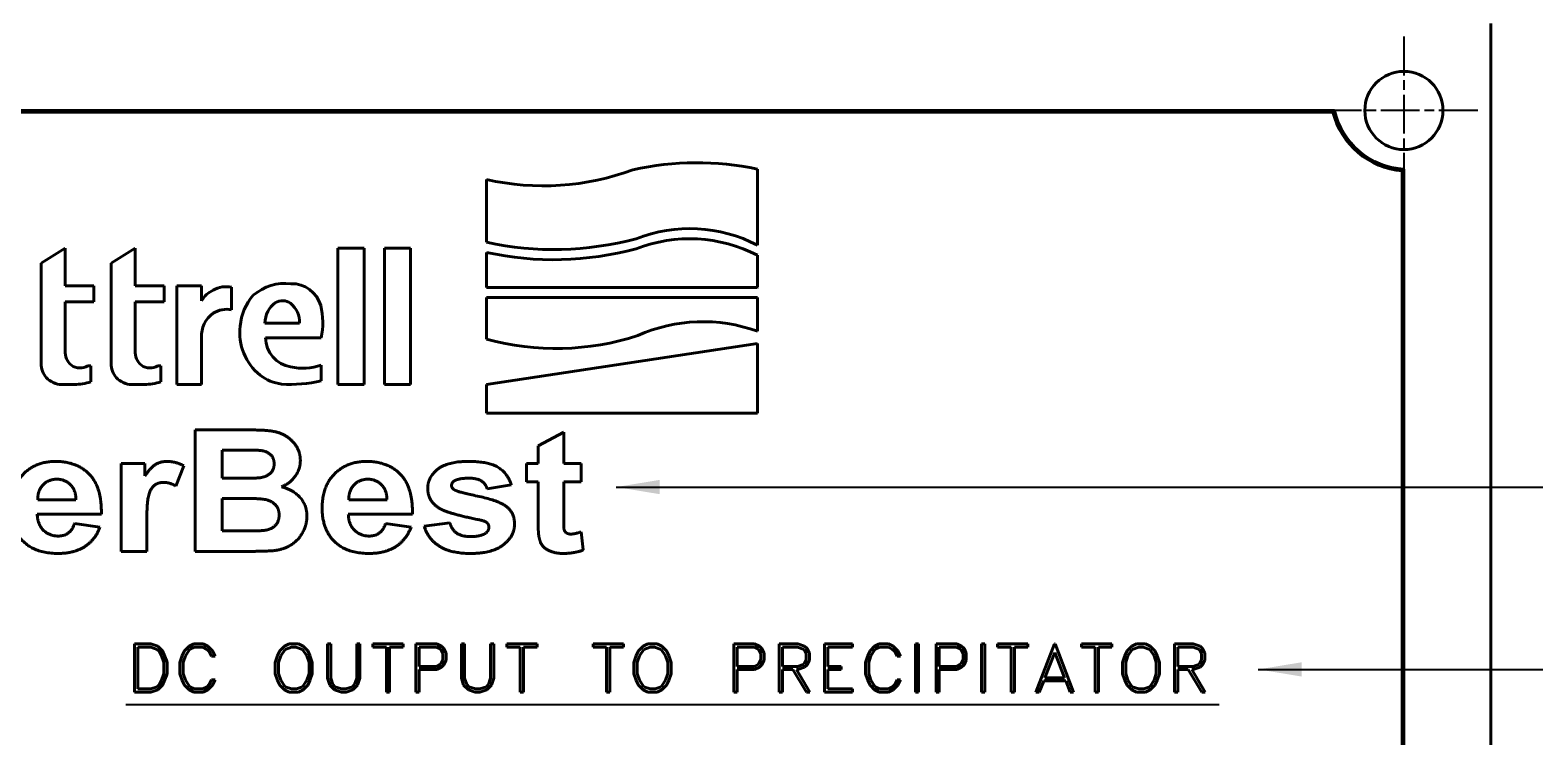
# Model space of a CAD drawing. Header units: millimetres. Extents: x 0 to 420, y 0 to 297.
# Drawn here: x 154.8 to 241.4, y 182.3 to 222.9 of the extents above; entities that cross this region are included whole.
import ezdxf

# ---------------------------------------------------------------- set-up
doc = ezdxf.new("R2010")
doc.units = ezdxf.units.MM
doc.linetypes.add('CHAIN', pattern=[0.3543, 0.2362, -0.0295, 0.0591, -0.0295])
for name, color, linetype, lineweight in [('가시적인 것(ISO)', 3, 'Continuous', 40), ('기호(ISO)', 5, 'Continuous', 25), ('스케치 형상(ISO)', 3, 'Continuous', 25), ('중심 표식(ISO)', 1, 'Continuous', 25), ('치수(ISO)', 2, 'Continuous', 25)]:
    doc.layers.add(name, color=color, linetype=linetype, lineweight=lineweight)
doc.styles.add('치수 텍스트_PSTEK_POSCO', font='isocp.shx')
doc.dimstyles.new('치수_PSTEK_POSCO', dxfattribs={"dimtxt": 3.5, "dimasz": 2.5, "dimexe": 2, "dimexo": 2.5, "dimgap": 1, "dimtad": 1, "dimrnd": 1e-08, "dimdsep": 46, "dimtxsty": '치수 텍스트_PSTEK_POSCO', "dimcen": 0.09, "dimdle": 10, "dimclrd": 7, "dimclre": 7, "dimclrt": 2, "dimadec": 1, "dimazin": 2, "dimtfac": 1, "dimtmove": 0, "dimatfit": 3, "dimfxl": 0, "dimtolj": 1, "dimlwd": -1, "dimlwe": -1, "dimarcsym": 0})
doc.dimstyles.new('치수_PSTEK_POSCO$7', dxfattribs={"dimtxt": 3.5, "dimasz": 2.5, "dimexe": 2, "dimexo": 2.5, "dimgap": 1, "dimtad": 1, "dimrnd": 1e-08, "dimdsep": 46, "dimtxsty": '치수 텍스트_PSTEK_POSCO', "dimcen": 0.09, "dimdle": 10, "dimclrd": 7, "dimclre": 7, "dimclrt": 2, "dimadec": 1, "dimazin": 2, "dimtfac": 1, "dimtmove": 0, "dimatfit": 3, "dimfxl": 0, "dimtolj": 1, "dimlwd": -1, "dimlwe": -1, "dimarcsym": 0})

# ---------------------------------------------------------------- blocks, each defined once
blk = doc.blocks.new('*D24')
at = {"layer": 'Defpoints', "color": 0, "transparency": 16777216}
for p in [(233.941, 232.543), (83.941, 222.543), (233.941, 222.543)]:
    blk.add_point(p, dxfattribs=at)
at = {"layer": '치수(ISO)', "color": 7, "transparency": 16777216}
for p, q in [((83.941, 225.043), (83.941, 234.543)), ((233.941, 225.043), (233.941, 234.543)), ((86.441, 232.543), (231.441, 232.543))]:
    blk.add_line(p, q, dxfattribs=at)
for points in [[(86.441, 232.96), (86.441, 232.127), (83.941, 232.543)], [(231.441, 232.96), (231.441, 232.127), (233.941, 232.543)]]:
    blk.add_solid(points, dxfattribs=at)
at = {"layer": '치수(ISO)', "color": 2, "transparency": 16777216, "insert": (156.139, 235.293), "char_height": 3.5, "attachment_point": 4, "style": '치수 텍스트_PSTEK_POSCO'}
blk.add_mtext('\\A1;150', dxfattribs=at)

msp = doc.modelspace()

# ---------------------------------------------------------------- linework, layer by layer
at = {"layer": '가시적인 것(ISO)'}
for p, q in [((238.941, 223.293), (238.941, 103.293)), ((229.932, 218.293), (88.22, 218.293)), ((88.299, 218.193), (229.854, 218.193)), ((196.692, 210.541), (196.692, 214.918)), ((233.941, 111.68), (233.941, 214.907)), ((181.078, 214.319), (181.078, 210.704)), ((233.841, 214.814), (233.841, 111.773)), ((156.801, 210.375), (155.415, 209.508)), ((156.801, 208.2), (156.801, 210.375)), ((160.834, 210.375), (159.448, 209.508)), ((160.834, 208.2), (160.834, 210.375)), ((174.028, 210.375), (172.525, 210.375)), ((172.525, 210.375), (172.525, 202.517)), ((174.028, 202.517), (174.028, 210.375)), ((176.704, 210.375), (175.201, 210.375)), ((175.201, 210.375), (175.201, 202.517)), ((176.704, 202.517), (176.704, 210.375)), ((181.078, 210.121), (181.078, 208.104)), ((196.692, 208.119), (196.692, 209.958)), ((155.415, 209.508), (155.415, 203.713)), ((159.448, 209.508), (159.448, 203.713)), ((158.467, 208.2), (156.801, 208.2)), ((158.467, 207.272), (158.467, 208.2)), ((162.501, 208.2), (160.834, 208.2)), ((162.501, 207.272), (162.501, 208.2)), ((164.668, 208.2), (163.233, 208.2)), ((163.233, 208.2), (163.233, 202.517)), ((164.668, 207.34), (164.668, 208.2)), ((166.395, 206.818), (166.395, 208.113)), ((181.078, 208.104), (196.677, 208.104)), ((196.677, 208.104), (196.692, 208.119)), ((156.801, 207.272), (158.467, 207.272)), ((156.801, 204.454), (156.801, 207.272)), ((160.834, 204.454), (160.834, 207.272)), ((160.834, 207.272), (162.501, 207.272)), ((181.078, 207.521), (181.078, 205.134)), ((196.692, 207.521), (181.078, 207.521)), ((196.692, 205.583), (196.692, 207.521)), ((170.311, 206.053), (168.318, 206.053)), ((164.668, 202.517), (164.668, 205.231)), ((168.353, 205.201), (171.561, 205.201)), ((196.692, 204.884), (181.078, 202.52)), ((196.692, 200.868), (196.692, 204.884)), ((171.561, 202.736), (171.561, 203.64)), ((158.276, 203.591), (158.121, 203.591)), ((158.276, 202.675), (158.276, 203.591)), ((162.309, 203.591), (162.154, 203.591)), ((162.309, 202.675), (162.309, 203.591)), ((156.611, 202.517), (157.34, 202.517)), ((160.644, 202.517), (161.373, 202.517)), ((163.233, 202.517), (164.668, 202.517)), ((172.525, 202.517), (174.028, 202.517)), ((175.201, 202.517), (176.704, 202.517)), ((181.078, 202.52), (181.078, 200.868)), ((181.078, 200.868), (196.692, 200.868)), ((164.295, 199.906), (164.295, 192.906)), ((167.368, 199.906), (164.295, 199.906)), ((185.53, 199.778), (184.057, 198.988)), ((185.53, 197.98), (185.53, 199.778)), ((165.848, 198.743), (166.739, 198.743)), ((165.848, 197.126), (165.848, 198.743)), ((184.057, 198.988), (184.057, 197.98)), ((160.032, 197.98), (160.032, 192.906)), ((161.403, 197.98), (160.032, 197.98)), ((161.403, 197.26), (161.403, 197.98)), ((163.191, 196.667), (163.644, 197.836)), ((183.38, 197.98), (183.38, 196.913)), ((184.057, 197.98), (183.38, 197.98)), ((186.538, 197.98), (185.53, 197.98)), ((186.538, 196.913), (186.538, 197.98)), ((166.867, 197.126), (165.848, 197.126)), ((181.118, 196.513), (182.51, 196.748)), ((183.38, 196.913), (184.057, 196.913)), ((184.057, 196.913), (184.057, 194.699)), ((185.53, 196.913), (186.538, 196.913)), ((185.53, 194.869), (185.53, 196.913)), ((157.429, 195.878), (155.225, 195.878)), ((165.848, 195.963), (167.102, 195.963)), ((165.848, 194.09), (165.848, 195.963)), ((175.35, 195.878), (173.147, 195.878)), ((155.198, 195.056), (158.89, 195.056)), ((173.12, 195.056), (176.812, 195.056)), ((158.81, 194.299), (157.343, 194.523)), ((161.505, 192.906), (161.505, 194.469)), ((167.288, 194.09), (165.848, 194.09)), ((176.732, 194.299), (175.265, 194.523)), ((178.973, 194.56), (177.495, 194.357)), ((186.661, 192.997), (186.538, 194.037)), ((160.032, 192.906), (161.505, 192.906)), ((164.295, 192.906), (166.91, 192.906)), ((160.801, 187.591), (161.743, 187.591)), ((160.801, 184.808), (160.801, 187.591)), ((160.99, 187.402), (161.735, 187.402)), ((160.99, 184.997), (160.99, 187.402)), ((161.735, 187.402), (162.113, 187.275)), ((161.743, 187.591), (162.144, 187.456)), ((162.113, 187.275), (162.232, 187.153)), ((162.144, 187.456), (162.416, 187.187)), ((162.416, 187.187), (162.678, 186.53)), ((163.552, 186.923), (163.682, 187.192)), ((163.682, 187.192), (163.949, 187.456)), ((163.985, 187.28), (163.734, 186.897)), ((163.949, 187.456), (164.218, 187.591)), ((164.233, 187.402), (163.985, 187.28)), ((164.218, 187.591), (164.751, 187.591)), ((164.738, 187.402), (164.233, 187.402)), ((164.984, 187.275), (164.738, 187.402)), ((164.751, 187.591), (165.023, 187.456)), ((165.108, 187.153), (164.984, 187.275)), ((165.023, 187.456), (165.289, 187.19)), ((165.289, 187.19), (165.442, 186.882)), ((169.045, 186.923), (169.172, 187.192)), ((169.172, 187.192), (169.441, 187.456)), ((169.226, 186.897), (169.478, 187.275)), ((169.441, 187.456), (169.71, 187.591)), ((169.478, 187.275), (169.853, 187.402)), ((169.71, 187.591), (170.244, 187.591)), ((169.853, 187.402), (170.104, 187.402)), ((170.104, 187.402), (170.479, 187.275)), ((170.244, 187.591), (170.516, 187.456)), ((170.479, 187.275), (170.733, 186.897)), ((170.516, 187.456), (170.782, 187.192)), ((170.782, 187.192), (170.912, 186.923)), ((171.916, 187.591), (172.105, 187.591)), ((171.916, 185.611), (171.916, 187.591)), ((172.105, 187.591), (172.105, 185.621)), ((173.604, 187.591), (173.793, 187.591)), ((173.604, 185.621), (173.604, 187.591)), ((173.793, 187.591), (173.793, 185.611)), ((174.535, 187.591), (176.277, 187.591)), ((174.535, 187.402), (174.535, 187.591)), ((175.312, 187.402), (174.535, 187.402)), ((175.312, 184.808), (175.312, 187.402)), ((176.277, 187.402), (175.501, 187.402)), ((175.501, 187.402), (175.501, 184.808)), ((176.277, 187.591), (176.277, 187.402)), ((177.018, 187.591), (178.221, 187.591)), ((177.018, 184.808), (177.018, 187.591)), ((177.207, 187.402), (178.206, 187.402)), ((177.207, 186.294), (177.207, 187.402)), ((178.206, 187.402), (178.452, 187.28)), ((178.221, 187.591), (178.493, 187.456)), ((178.452, 187.28), (178.573, 187.034)), ((178.493, 187.456), (178.63, 187.322)), ((178.63, 187.322), (178.762, 187.05)), ((179.632, 187.591), (179.821, 187.591)), ((179.632, 185.611), (179.632, 187.591)), ((179.821, 187.591), (179.821, 185.621)), ((181.32, 187.591), (181.509, 187.591)), ((181.32, 185.621), (181.32, 187.591)), ((181.509, 187.591), (181.509, 185.611)), ((182.252, 187.591), (183.994, 187.591)), ((182.252, 187.402), (182.252, 187.591)), ((183.028, 187.402), (182.252, 187.402)), ((183.028, 184.808), (183.028, 187.402)), ((183.994, 187.402), (183.217, 187.402)), ((183.217, 187.402), (183.217, 184.808)), ((183.994, 187.591), (183.994, 187.402)), ((187.224, 187.591), (188.966, 187.591)), ((187.224, 187.402), (187.224, 187.591)), ((188.001, 187.402), (187.224, 187.402)), ((188.001, 184.808), (188.001, 187.402)), ((188.966, 187.402), (188.19, 187.402)), ((188.19, 187.402), (188.19, 184.808)), ((188.966, 187.591), (188.966, 187.402)), ((189.712, 186.923), (189.839, 187.192)), ((189.839, 187.192), (190.108, 187.456)), ((189.893, 186.897), (190.144, 187.275)), ((190.108, 187.456), (190.377, 187.591)), ((190.144, 187.275), (190.519, 187.402)), ((190.377, 187.591), (190.91, 187.591)), ((190.519, 187.402), (190.77, 187.402)), ((190.77, 187.402), (191.146, 187.275)), ((190.91, 187.591), (191.182, 187.456)), ((191.146, 187.275), (191.399, 186.897)), ((191.182, 187.456), (191.449, 187.192)), ((191.449, 187.192), (191.578, 186.923)), ((195.329, 187.591), (196.532, 187.591)), ((195.329, 184.808), (195.329, 187.591)), ((195.518, 187.402), (196.517, 187.402)), ((195.518, 186.294), (195.518, 187.402)), ((196.517, 187.402), (196.763, 187.28)), ((196.532, 187.591), (196.804, 187.456)), ((196.763, 187.28), (196.884, 187.034)), ((196.804, 187.456), (196.941, 187.322)), ((196.941, 187.322), (197.073, 187.05)), ((197.943, 187.591), (199.015, 187.591)), ((197.943, 184.808), (197.943, 187.591)), ((198.132, 187.402), (199.004, 187.402)), ((198.132, 186.294), (198.132, 187.402)), ((199.004, 187.402), (199.377, 187.275)), ((199.015, 187.591), (199.413, 187.456)), ((199.377, 187.275), (199.499, 187.034)), ((199.413, 187.456), (199.556, 187.322)), ((199.556, 187.322), (199.688, 187.05)), ((200.557, 187.591), (202.173, 187.591)), ((200.557, 184.808), (200.557, 187.591)), ((200.746, 187.402), (200.746, 186.294)), ((202.173, 187.402), (200.746, 187.402)), ((202.173, 187.591), (202.173, 187.402)), ((203.05, 186.923), (203.18, 187.192)), ((203.18, 187.192), (203.446, 187.456)), ((203.482, 187.28), (203.231, 186.897)), ((203.446, 187.456), (203.715, 187.591)), ((203.731, 187.402), (203.482, 187.28)), ((203.715, 187.591), (204.249, 187.591)), ((204.236, 187.402), (203.731, 187.402)), ((204.482, 187.275), (204.236, 187.402)), ((204.249, 187.591), (204.52, 187.456)), ((204.606, 187.153), (204.482, 187.275)), ((204.52, 187.456), (204.787, 187.19)), ((204.787, 187.19), (204.94, 186.882)), ((205.791, 187.591), (205.98, 187.591)), ((205.791, 184.808), (205.791, 187.591)), ((205.98, 187.591), (205.98, 184.808)), ((206.982, 187.591), (208.186, 187.591)), ((206.982, 184.808), (206.982, 187.591)), ((207.171, 187.402), (208.17, 187.402)), ((207.171, 186.294), (207.171, 187.402)), ((208.17, 187.402), (208.416, 187.28)), ((208.186, 187.591), (208.457, 187.456)), ((208.416, 187.28), (208.538, 187.034)), ((208.457, 187.456), (208.595, 187.322)), ((208.595, 187.322), (208.727, 187.05)), ((209.596, 187.591), (209.785, 187.591)), ((209.596, 184.808), (209.596, 187.591)), ((209.785, 187.591), (209.785, 184.808)), ((210.531, 187.591), (212.273, 187.591)), ((210.531, 187.402), (210.531, 187.591)), ((211.307, 187.402), (210.531, 187.402)), ((211.307, 184.808), (211.307, 187.402)), ((212.273, 187.402), (211.496, 187.402)), ((211.496, 187.402), (211.496, 184.808)), ((212.273, 187.591), (212.273, 187.402)), ((212.739, 184.808), (213.803, 187.591)), ((213.803, 187.591), (213.842, 187.591)), ((213.842, 187.591), (214.903, 184.808)), ((215.371, 187.591), (217.113, 187.591)), ((215.371, 187.402), (215.371, 187.591)), ((216.148, 187.402), (215.371, 187.402)), ((216.148, 184.808), (216.148, 187.402)), ((217.113, 187.402), (216.337, 187.402)), ((216.337, 187.402), (216.337, 184.808)), ((217.113, 187.591), (217.113, 187.402)), ((217.859, 186.923), (217.986, 187.192)), ((217.986, 187.192), (218.255, 187.456)), ((218.04, 186.897), (218.291, 187.275)), ((218.255, 187.456), (218.524, 187.591)), ((218.291, 187.275), (218.666, 187.402)), ((218.524, 187.591), (219.057, 187.591)), ((218.666, 187.402), (218.918, 187.402)), ((218.918, 187.402), (219.293, 187.275)), ((219.057, 187.591), (219.329, 187.456)), ((219.293, 187.275), (219.547, 186.897)), ((219.329, 187.456), (219.596, 187.192)), ((219.596, 187.192), (219.725, 186.923)), ((220.729, 187.591), (221.801, 187.591)), ((220.729, 184.808), (220.729, 187.591)), ((220.918, 187.402), (221.791, 187.402)), ((220.918, 186.294), (220.918, 187.402)), ((221.791, 187.402), (222.163, 187.275)), ((221.801, 187.591), (222.2, 187.456)), ((222.163, 187.275), (222.285, 187.034)), ((222.2, 187.456), (222.342, 187.322)), ((222.342, 187.322), (222.474, 187.05)), ((162.232, 187.153), (162.362, 186.902)), ((162.362, 186.902), (162.489, 186.519)), ((162.489, 186.519), (162.489, 185.88)), ((162.678, 186.53), (162.678, 185.869)), ((163.418, 186.527), (163.552, 186.923)), ((163.418, 185.872), (163.418, 186.527)), ((163.734, 186.897), (163.607, 186.519)), ((163.607, 186.519), (163.607, 185.88)), ((165.245, 186.882), (165.108, 187.153)), ((165.442, 186.882), (165.245, 186.882)), ((168.911, 186.527), (169.045, 186.923)), ((168.911, 185.872), (168.911, 186.527)), ((169.1, 186.519), (169.226, 186.897)), ((169.1, 185.88), (169.1, 186.519)), ((170.733, 186.897), (170.857, 186.519)), ((170.857, 186.519), (170.857, 185.88)), ((170.912, 186.923), (171.046, 186.527)), ((171.046, 186.527), (171.046, 185.872)), ((178.206, 186.294), (177.207, 186.294)), ((178.452, 186.416), (178.206, 186.294)), ((178.573, 186.662), (178.452, 186.416)), ((178.63, 186.374), (178.493, 186.24)), ((178.573, 187.034), (178.573, 186.662)), ((178.762, 186.646), (178.63, 186.374)), ((178.762, 187.05), (178.762, 186.646)), ((189.577, 186.527), (189.712, 186.923)), ((189.577, 185.872), (189.577, 186.527)), ((189.766, 186.519), (189.893, 186.897)), ((189.766, 185.88), (189.766, 186.519)), ((191.399, 186.897), (191.524, 186.519)), ((191.524, 186.519), (191.524, 185.88)), ((191.578, 186.923), (191.713, 186.527)), ((191.713, 186.527), (191.713, 185.872)), ((196.517, 186.294), (195.518, 186.294)), ((196.763, 186.416), (196.517, 186.294)), ((196.884, 186.662), (196.763, 186.416)), ((196.941, 186.374), (196.804, 186.24)), ((196.884, 187.034), (196.884, 186.662)), ((197.073, 186.646), (196.941, 186.374)), ((197.073, 187.05), (197.073, 186.646)), ((199.004, 186.294), (198.132, 186.294)), ((199.377, 186.421), (199.004, 186.294)), ((199.499, 186.662), (199.377, 186.421)), ((199.556, 186.374), (199.413, 186.24)), ((199.499, 187.034), (199.499, 186.662)), ((199.688, 186.646), (199.556, 186.374)), ((199.688, 187.05), (199.688, 186.646)), ((200.746, 186.294), (201.523, 186.294)), ((201.523, 186.294), (201.523, 186.105)), ((202.916, 186.527), (203.05, 186.923)), ((202.916, 185.872), (202.916, 186.527)), ((203.231, 186.897), (203.104, 186.519)), ((203.104, 186.519), (203.104, 185.88)), ((204.743, 186.882), (204.606, 187.153)), ((204.94, 186.882), (204.743, 186.882)), ((208.17, 186.294), (207.171, 186.294)), ((208.416, 186.416), (208.17, 186.294)), ((208.538, 186.662), (208.416, 186.416)), ((208.595, 186.374), (208.457, 186.24)), ((208.538, 187.034), (208.538, 186.662)), ((208.727, 186.646), (208.595, 186.374)), ((208.727, 187.05), (208.727, 186.646)), ((213.259, 185.644), (213.821, 187.089)), ((213.821, 187.089), (214.383, 185.644)), ((217.724, 186.527), (217.859, 186.923)), ((217.724, 185.872), (217.724, 186.527)), ((217.913, 186.519), (218.04, 186.897)), ((217.913, 185.88), (217.913, 186.519)), ((219.547, 186.897), (219.671, 186.519)), ((219.671, 186.519), (219.671, 185.88)), ((219.725, 186.923), (219.86, 186.527)), ((219.86, 186.527), (219.86, 185.872)), ((221.791, 186.294), (220.918, 186.294)), ((222.163, 186.421), (221.791, 186.294)), ((222.285, 186.662), (222.163, 186.421)), ((222.342, 186.374), (222.2, 186.24)), ((222.285, 187.034), (222.285, 186.662)), ((222.474, 186.646), (222.342, 186.374)), ((222.474, 187.05), (222.474, 186.646)), ((162.362, 185.497), (162.232, 185.246)), ((162.489, 185.88), (162.362, 185.497)), ((162.678, 185.869), (162.416, 185.212)), ((163.552, 185.476), (163.418, 185.872)), ((163.682, 185.207), (163.552, 185.476)), ((163.607, 185.88), (163.734, 185.502)), ((163.734, 185.502), (163.985, 185.121)), ((165.108, 185.246), (165.245, 185.517)), ((165.245, 185.517), (165.442, 185.517)), ((165.442, 185.517), (165.289, 185.209)), ((169.045, 185.476), (168.911, 185.872)), ((169.172, 185.207), (169.045, 185.476)), ((169.226, 185.502), (169.1, 185.88)), ((169.478, 185.124), (169.226, 185.502)), ((170.733, 185.502), (170.479, 185.124)), ((170.857, 185.88), (170.733, 185.502)), ((170.912, 185.476), (170.782, 185.207)), ((171.046, 185.872), (170.912, 185.476)), ((172.048, 185.212), (171.916, 185.611)), ((172.105, 185.621), (172.232, 185.243)), ((173.477, 185.243), (173.604, 185.621)), ((173.793, 185.611), (173.658, 185.212)), ((177.207, 186.105), (177.207, 184.808)), ((178.221, 186.105), (177.207, 186.105)), ((178.493, 186.24), (178.221, 186.105)), ((179.764, 185.212), (179.632, 185.611)), ((179.821, 185.621), (179.948, 185.243)), ((181.193, 185.243), (181.32, 185.621)), ((181.509, 185.611), (181.374, 185.212)), ((189.712, 185.476), (189.577, 185.872)), ((189.839, 185.207), (189.712, 185.476)), ((189.893, 185.502), (189.766, 185.88)), ((190.144, 185.124), (189.893, 185.502)), ((191.399, 185.502), (191.146, 185.124)), ((191.524, 185.88), (191.399, 185.502)), ((191.578, 185.476), (191.449, 185.207)), ((191.713, 185.872), (191.578, 185.476)), ((195.518, 186.105), (195.518, 184.808)), ((196.532, 186.105), (195.518, 186.105)), ((196.804, 186.24), (196.532, 186.105)), ((198.132, 186.105), (198.132, 184.808)), ((198.733, 186.105), (198.132, 186.105)), ((199.512, 184.808), (198.733, 186.105)), ((198.934, 186.105), (199.711, 184.808)), ((199.015, 186.105), (198.934, 186.105)), ((199.413, 186.24), (199.015, 186.105)), ((200.746, 186.105), (200.746, 184.997)), ((201.523, 186.105), (200.746, 186.105)), ((203.05, 185.476), (202.916, 185.872)), ((203.18, 185.207), (203.05, 185.476)), ((203.104, 185.88), (203.231, 185.502)), ((203.231, 185.502), (203.482, 185.121)), ((204.606, 185.246), (204.743, 185.517)), ((204.743, 185.517), (204.94, 185.517)), ((204.94, 185.517), (204.787, 185.209)), ((207.171, 186.105), (207.171, 184.808)), ((208.186, 186.105), (207.171, 186.105)), ((208.457, 186.24), (208.186, 186.105)), ((213.189, 185.455), (212.933, 184.808)), ((214.455, 185.455), (213.189, 185.455)), ((214.383, 185.644), (213.259, 185.644)), ((214.711, 184.808), (214.455, 185.455)), ((217.859, 185.476), (217.724, 185.872)), ((217.986, 185.207), (217.859, 185.476)), ((218.04, 185.502), (217.913, 185.88)), ((218.291, 185.124), (218.04, 185.502)), ((219.547, 185.502), (219.293, 185.124)), ((219.671, 185.88), (219.547, 185.502)), ((219.725, 185.476), (219.596, 185.207)), ((219.86, 185.872), (219.725, 185.476)), ((220.918, 186.105), (220.918, 184.808)), ((221.519, 186.105), (220.918, 186.105)), ((222.298, 184.808), (221.519, 186.105)), ((221.721, 186.105), (222.497, 184.808)), ((221.801, 186.105), (221.721, 186.105)), ((222.2, 186.24), (221.801, 186.105)), ((161.743, 184.808), (160.801, 184.808)), ((161.735, 184.997), (160.99, 184.997)), ((162.113, 185.124), (161.735, 184.997)), ((162.144, 184.943), (161.743, 184.808)), ((162.232, 185.246), (162.113, 185.124)), ((162.416, 185.212), (162.144, 184.943)), ((163.949, 184.943), (163.682, 185.207)), ((164.218, 184.808), (163.949, 184.943)), ((163.985, 185.121), (164.233, 184.997)), ((164.751, 184.808), (164.218, 184.808)), ((164.233, 184.997), (164.738, 184.997)), ((164.738, 184.997), (164.984, 185.124)), ((165.023, 184.943), (164.751, 184.808)), ((164.984, 185.124), (165.108, 185.246)), ((165.289, 185.209), (165.023, 184.943)), ((169.441, 184.943), (169.172, 185.207)), ((169.71, 184.808), (169.441, 184.943)), ((169.853, 184.997), (169.478, 185.124)), ((170.244, 184.808), (169.71, 184.808)), ((170.135, 184.997), (169.853, 184.997)), ((170.479, 185.124), (170.135, 184.997)), ((170.516, 184.943), (170.244, 184.808)), ((170.782, 185.207), (170.516, 184.943)), ((172.32, 184.943), (172.048, 185.212)), ((172.232, 185.243), (172.348, 185.124)), ((172.721, 184.808), (172.32, 184.943)), ((172.348, 185.124), (172.729, 184.997)), ((172.988, 184.808), (172.721, 184.808)), ((172.729, 184.997), (172.98, 184.997)), ((172.98, 184.997), (173.358, 185.124)), ((173.389, 184.943), (172.988, 184.808)), ((173.358, 185.124), (173.477, 185.243)), ((173.658, 185.212), (173.389, 184.943)), ((175.501, 184.808), (175.312, 184.808)), ((177.207, 184.808), (177.018, 184.808)), ((180.036, 184.943), (179.764, 185.212)), ((179.948, 185.243), (180.064, 185.124)), ((180.437, 184.808), (180.036, 184.943)), ((180.064, 185.124), (180.445, 184.997)), ((180.704, 184.808), (180.437, 184.808)), ((180.445, 184.997), (180.696, 184.997)), ((180.696, 184.997), (181.074, 185.124)), ((181.105, 184.943), (180.704, 184.808)), ((181.074, 185.124), (181.193, 185.243)), ((181.374, 185.212), (181.105, 184.943)), ((183.217, 184.808), (183.028, 184.808)), ((188.19, 184.808), (188.001, 184.808)), ((190.108, 184.943), (189.839, 185.207)), ((190.377, 184.808), (190.108, 184.943)), ((190.519, 184.997), (190.144, 185.124)), ((190.91, 184.808), (190.377, 184.808)), ((190.801, 184.997), (190.519, 184.997)), ((191.146, 185.124), (190.801, 184.997)), ((191.182, 184.943), (190.91, 184.808)), ((191.449, 185.207), (191.182, 184.943)), ((195.518, 184.808), (195.329, 184.808)), ((198.132, 184.808), (197.943, 184.808)), ((199.711, 184.808), (199.512, 184.808)), ((202.173, 184.808), (200.557, 184.808)), ((200.746, 184.997), (202.173, 184.997)), ((202.173, 184.997), (202.173, 184.808)), ((203.446, 184.943), (203.18, 185.207)), ((203.715, 184.808), (203.446, 184.943)), ((203.482, 185.121), (203.731, 184.997)), ((204.249, 184.808), (203.715, 184.808)), ((203.731, 184.997), (204.236, 184.997)), ((204.236, 184.997), (204.482, 185.124)), ((204.52, 184.943), (204.249, 184.808)), ((204.482, 185.124), (204.606, 185.246)), ((204.787, 185.209), (204.52, 184.943)), ((205.98, 184.808), (205.791, 184.808)), ((207.171, 184.808), (206.982, 184.808)), ((209.785, 184.808), (209.596, 184.808)), ((211.496, 184.808), (211.307, 184.808)), ((212.933, 184.808), (212.739, 184.808)), ((214.903, 184.808), (214.711, 184.808)), ((216.337, 184.808), (216.148, 184.808)), ((218.255, 184.943), (217.986, 185.207)), ((218.524, 184.808), (218.255, 184.943)), ((218.666, 184.997), (218.291, 185.124)), ((219.057, 184.808), (218.524, 184.808)), ((218.949, 184.997), (218.666, 184.997)), ((219.293, 185.124), (218.949, 184.997)), ((219.329, 184.943), (219.057, 184.808)), ((219.596, 185.207), (219.329, 184.943)), ((220.918, 184.808), (220.729, 184.808)), ((222.497, 184.808), (222.298, 184.808))]:
    msp.add_line(p, q, dxfattribs=at)
msp.add_circle((233.941, 218.293), 2.25, dxfattribs=at)
for centre, radius, start, end in [((234.212, 219.293), 4.495, 194.16493, 265.25914), ((234.212, 219.293), 4.395, 193.15164, 266.45819), ((193.19, 198.192), 17.089, 78.17572, 102.40652), ((184.35, 228.814), 14.86, 257.28046, 290.35432), ((192.787, 202.997), 8.494, 62.63409, 111.33375), ((184.965, 228.597), 18.31, 257.74416, 284.98003), ((192.787, 202.414), 8.494, 62.63409, 111.33375), ((184.965, 228.014), 18.31, 257.74416, 284.98003), ((166.07, 206.721), 1.43, 76.85336, 121.09364), ((169.478, 205.528), 2.81, 83.11332, 130.6602), ((169.873, 206.593), 1.727, 15.90031, 91.93794), ((165.94, 206.61), 1.467, 114.49942, 150.14949), ((169.945, 205.63), 3.067, 138.56267, 175.24796), ((169.78, 206.054), 1.462, 126.1566, 180.06837), ((169.321, 206.526), 0.815, 54.7311, 119.70216), ((168.882, 206.09), 1.43, 358.49196, 50.42968), ((166.262, 205.324), 1.597, 125.62057, 183.34245), ((166.106, 205.405), 1.442, 78.4388, 122.48735), ((167.168, 206.07), 4.478, 348.81217, 12.85224), ((170.034, 205.511), 3.167, 173.22556, 230.87457), ((193.551, 196.935), 9.201, 70.03835, 114.0913), ((170.08, 205.24), 1.727, 181.29719, 260.60671), ((185.103, 219.748), 15.158, 254.60149, 288.03275), ((156.81, 203.788), 1.398, 183.10579, 218.52607), ((157.817, 204.406), 1.017, 177.28106, 229.87279), ((157.671, 204.374), 0.903, 235.6934, 299.86944), ((160.843, 203.788), 1.398, 183.10579, 218.52607), ((161.85, 204.406), 1.017, 177.28106, 229.87279), ((161.704, 204.374), 0.903, 235.6934, 299.86944), ((170.503, 206.565), 3.11, 256.89949, 289.89415), ((156.642, 203.783), 1.267, 223.08005, 268.60336), ((160.675, 203.783), 1.267, 223.08005, 268.60336), ((169.646, 205.183), 2.669, 232.90264, 262.10531), ((157.282, 205.702), 3.186, 271.04566, 288.17364), ((161.315, 205.702), 3.186, 271.04566, 288.17364), ((169.798, 209.846), 7.325, 265.93404, 283.92445)]:
    msp.add_arc(centre, radius, start, end, dxfattribs=at)
for points in [[(170.356, 198.145), (170.356, 198.599), (169.887, 199.33), (169.177, 199.767), (168.281, 199.906), (167.368, 199.906)], [(166.739, 198.743), (167.833, 198.743), (168.067, 198.722)], [(168.067, 198.722), (168.451, 198.674), (168.846, 198.273), (168.846, 197.948)], [(156.244, 198.092), (155.134, 198.092), (153.688, 196.667), (153.688, 195.403)], [(158.89, 195.056), (158.922, 196.598), (157.487, 198.092), (156.244, 198.092)], [(162.673, 198.092), (162.316, 198.092), (161.756, 197.772), (161.403, 197.26)], [(163.644, 197.836), (163.175, 198.092), (162.673, 198.092)], [(168.846, 197.948), (168.846, 197.606), (168.393, 197.196), (167.993, 197.148)], [(169.278, 196.63), (169.775, 196.838), (170.356, 197.655), (170.356, 198.145)], [(174.166, 198.092), (173.056, 198.092), (171.61, 196.667), (171.61, 195.403)], [(176.812, 195.056), (176.844, 196.598), (175.409, 198.092), (174.166, 198.092)], [(180.045, 198.092), (178.839, 198.092), (177.698, 197.196), (177.698, 196.534)], [(182.51, 196.748), (182.302, 197.414), (181.187, 198.092), (180.045, 198.092)], [(155.225, 195.878), (155.22, 196.427), (155.535, 196.748)], [(155.535, 196.748), (155.849, 197.068), (156.329, 197.068)], [(156.329, 197.068), (156.783, 197.068), (157.413, 196.459), (157.429, 195.878)], [(161.505, 194.469), (161.505, 195.766), (161.75, 196.577), (162.182, 196.886), (162.492, 196.886)], [(162.492, 196.886), (162.817, 196.886), (163.191, 196.667)], [(167.993, 197.148), (167.774, 197.126), (166.867, 197.126)], [(173.147, 195.878), (173.141, 196.427), (173.456, 196.748)], [(173.456, 196.748), (173.771, 197.068), (174.251, 197.068)], [(174.251, 197.068), (174.704, 197.068), (175.334, 196.459), (175.35, 195.878)], [(179.069, 196.705), (179.069, 196.876), (179.234, 196.977)], [(179.218, 196.465), (179.069, 196.566), (179.069, 196.705)], [(179.234, 196.977), (179.49, 197.126), (180.072, 197.126)], [(180.072, 197.126), (180.531, 197.126), (181.027, 196.812), (181.118, 196.513)], [(167.102, 195.963), (168.163, 195.963), (168.798, 195.76), (169.134, 195.323), (169.134, 195.008)], [(170.735, 194.939), (170.735, 195.547), (169.983, 196.443), (169.278, 196.63)], [(177.698, 196.534), (177.698, 195.808), (178.359, 195.398)], [(182.238, 195.488), (181.769, 195.846), (179.416, 196.331), (179.218, 196.465)], [(156.404, 193.797), (155.897, 193.797), (155.214, 194.459), (155.198, 195.056)], [(169.134, 195.008), (169.134, 194.635), (168.697, 194.192), (168.35, 194.133)], [(171.61, 195.403), (171.61, 194.352), (172.16, 193.658)], [(174.326, 193.797), (173.819, 193.797), (173.136, 194.459), (173.12, 195.056)], [(178.359, 195.398), (178.834, 195.099), (180.621, 194.741)], [(182.697, 194.491), (182.697, 195.131), (182.238, 195.488)], [(156.388, 192.794), (157.306, 192.794), (158.528, 193.562), (158.81, 194.299)], [(157.343, 194.523), (157.22, 194.139), (156.751, 193.797), (156.404, 193.797)], [(168.35, 194.133), (168.126, 194.09), (167.288, 194.09)], [(168.782, 192.954), (169.401, 193.018), (170.249, 193.557), (170.735, 194.459), (170.735, 194.939)], [(174.31, 192.794), (175.227, 192.794), (176.449, 193.562), (176.732, 194.299)], [(175.265, 194.523), (175.142, 194.139), (174.672, 193.797), (174.326, 193.797)], [(177.495, 194.357), (177.698, 193.637), (179.026, 192.794), (180.163, 192.794)], [(180.163, 193.765), (179.645, 193.765), (179.069, 194.171), (178.973, 194.56)], [(180.163, 192.794), (181.416, 192.794), (182.697, 193.797), (182.697, 194.491)], [(180.621, 194.741), (181.006, 194.661), (181.112, 194.565)], [(181.219, 194.315), (181.219, 194.09), (181.027, 193.957)], [(181.112, 194.565), (181.219, 194.464), (181.219, 194.315)], [(184.057, 194.699), (184.057, 193.989), (184.105, 193.754)], [(185.941, 193.909), (185.791, 193.909), (185.589, 194.042), (185.53, 194.251), (185.53, 194.869)], [(154.238, 193.658), (154.937, 192.794), (156.388, 192.794)], [(172.16, 193.658), (172.858, 192.794), (174.31, 192.794)], [(181.027, 193.957), (180.739, 193.765), (180.163, 193.765)], [(184.105, 193.754), (184.164, 193.424), (184.463, 193.039), (185.098, 192.794), (185.498, 192.794)], [(186.538, 194.037), (186.144, 193.909), (185.941, 193.909)], [(166.91, 192.906), (168.398, 192.917), (168.782, 192.954)], [(185.498, 192.794), (186.149, 192.794), (186.661, 192.997)]]:
    msp.add_open_spline(points, degree=2, dxfattribs=at)
at = {"layer": '스케치 형상(ISO)'}
msp.add_line((160.302, 184.109), (223.302, 184.109), dxfattribs=at)
at = {"layer": '중심 표식(ISO)', "linetype": 'CHAIN', "ltscale": 9.445163}
for p, q in [((233.941, 222.543), (233.941, 214.043)), ((238.191, 218.293), (229.691, 218.293))]:
    msp.add_line(p, q, dxfattribs=at)

# ---------------------------------------------------------------- dimensions: what is measured, and where the dimension line sits
at = {"layer": '치수(ISO)', "color": 7}
dim = msp.add_linear_dim(base=(233.941, 232.543), p1=(83.941, 222.543), p2=(233.941, 222.543), angle=180, dimstyle='치수_PSTEK_POSCO', override={"dimdec": 2, "dimtp": 0, "dimtm": 0, "dimtdec": 2, "dimtofl": 0, "dimatfit": 1}, dxfattribs=at)
dim.commit()
dim.dimension.update_dxf_attribs({"geometry": '*D24', "text_midpoint": (158.941, 232.543), "dimtype": 160})

# ---------------------------------------------------------------- leaders
at = {"layer": '기호(ISO)', "color": 7, "annotation_type": 0, "has_hookline": 1, "hookline_direction": 0}
for points, text_width in [([(188.56, 196.617), (249.472, 196.617)], 50.261), ([(225.552, 186.12), (249.111, 186.12)], 59.59)]:
    msp.add_leader(points, dimstyle='치수_PSTEK_POSCO$7', override={"dimtad": 0}, dxfattribs=dict(at, text_width=text_width))

doc.saveas('drawing.dxf')
